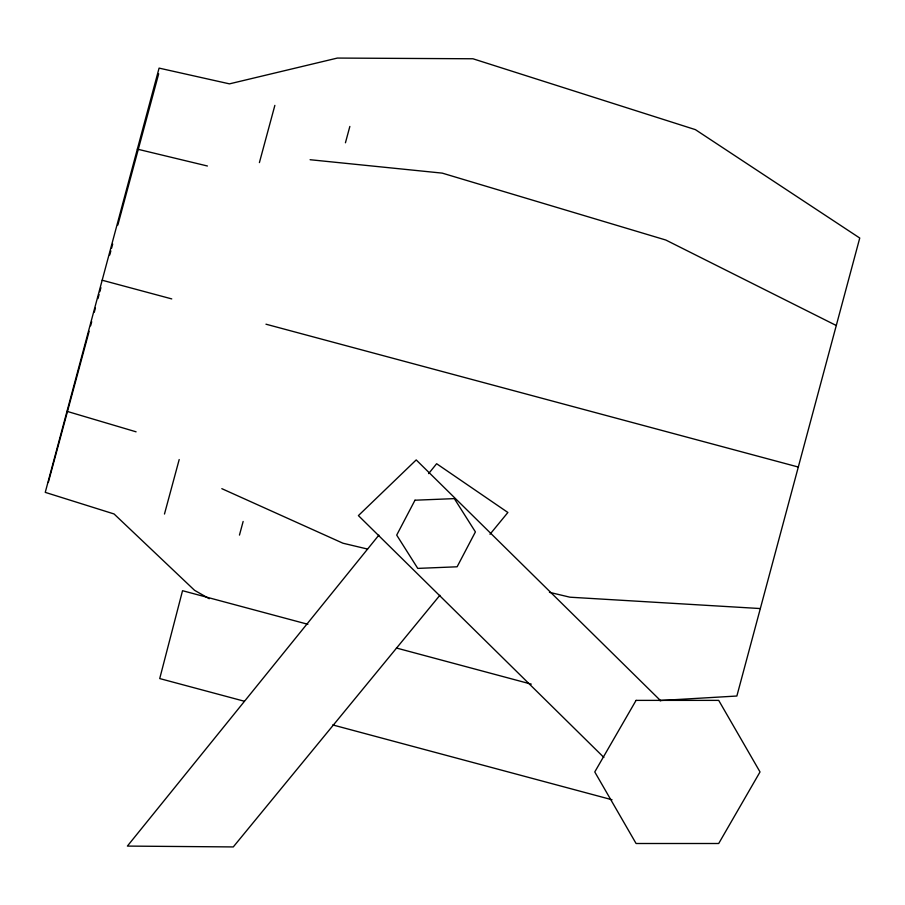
<?xml version="1.0" encoding="UTF-8"?>
<svg xmlns="http://www.w3.org/2000/svg" width="905" height="905" viewBox="0 0 905 905"><rect width="100%" height="100%" fill="white"/><g stroke="black" fill="none" stroke-linecap="round" stroke-linejoin="round"><path stroke-width="1.36" d="M48.293 482.467L89.131 331.264M90.613 325.811L91.71 321.728M94.29 312.191L95.387 308.107M97.966 298.571L99.075 294.487M99.81 291.761L100.908 287.677M109.743 254.984L110.851 250.889M111.587 248.174L112.684 244.079M117.842 225.017L158.68 73.814M164.472 514.04L179.19 459.548M259.407 162.595L274.86 105.387M239.463 535.093L243.14 521.461M345.439 142.786L349.85 126.44M378.867 535.138L127.379 846.085L233.275 846.933L439.898 595.275M428.631 473.609L436.629 463.722L507.886 512.479L489.99 534.267M659.655 700.561L736.862 696.024L859.75 238.038L695.402 129.641L472.942 58.768L337.373 58.067L229.463 83.86L159.088 68.113L45.25 492.365L114.053 513.961L194.552 590.309L209.27 598.725M760.324 608.556L569.946 597.198L549.437 592.323M310.098 159.721L442.251 173.126L665.786 240.017L836.277 325.506M367.566 549.064L342.95 543.215L221.827 488.666M137.345 149.133L207.415 166M102.174 280.233L171.758 298.91M265.968 324.194L798.301 467.037M307.87 624.292L182.539 590.705L159.721 678.569L244.192 701.194M396.413 648.014L531.28 684.146M332.735 724.928L612.006 799.749M66.993 411.345L136.089 431.821M660.684 700.764L416.21 459.921L358.403 515.601L603.884 757.44M414.988 500.216L396.695 535.104L417.759 568.397L457.115 566.79L475.408 531.902L454.344 498.621L414.988 500.216M636.079 700.38L594.766 771.942L636.079 843.505L718.706 843.505L760.019 771.942L718.706 700.38L636.079 700.38"/></g></svg>
